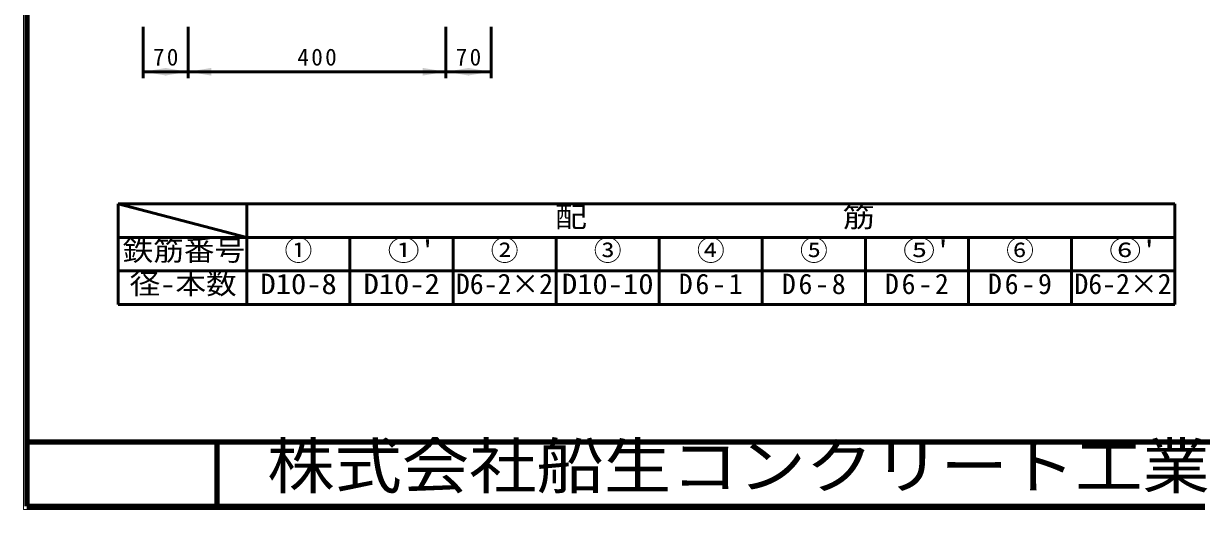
# Model space of a CAD drawing. Units: millimetres, scale not verified. Extents: x 100 to 4105, y 100 to 2870.
# Drawn here: x 100 to 1921, y 100 to 855 of the extents above; entities that cross this region are included whole.
import ezdxf
from ezdxf.enums import TextEntityAlignment as Align

# ---------------------------------------------------------------- set-up
doc = ezdxf.new("R2010")
doc.units = ezdxf.units.MM
doc.header["$LTSCALE"] = 5
doc.layers.add('V-nasSTD', color=7, linetype='Continuous', lineweight=35)
doc.styles.add('ＭＳ ゴシック', font='')
doc.styles.get('ＭＳ ゴシック').set_extended_font_data('MS Gothic')

msp = doc.modelspace()

# ---------------------------------------------------------------- hatches: boundary and pattern name
at = {"layer": 'V-nasSTD'}
for points in [[(321.737, 785.895), (285.737, 779.895), (321.737, 773.895)], [(319.737, 773.895), (355.737, 779.895), (319.737, 785.895)], [(391.737, 785.895), (355.737, 779.895), (391.737, 773.895)], [(719.737, 773.895), (755.737, 779.895), (719.737, 785.895)], [(791.737, 785.895), (755.737, 779.895), (791.737, 773.895)], [(789.737, 773.895), (825.737, 779.895), (789.737, 785.895)]]:
    msp.add_hatch(color=256, dxfattribs=at).paths.add_polyline_path(points)

# ---------------------------------------------------------------- linework, layer by layer
at = {"layer": 'V-nasSTD', "lineweight": 100}
for p, q in [((105, 2865), (105, 105)), ((105, 205), (4100, 205)), ((400, 205), (400, 105)), ((105, 105), (4100, 105))]:
    msp.add_line(p, q, dxfattribs=at)
at = {"layer": 'V-nasSTD', "lineweight": 50}
for p, q in [((285.737, 849.895), (285.737, 769.895)), ((355.737, 849.895), (355.737, 769.895)), ((755.737, 849.895), (755.737, 769.895)), ((825.737, 849.895), (825.737, 769.895)), ((285.737, 779.895), (355.737, 779.895)), ((355.737, 779.895), (755.737, 779.895)), ((755.737, 779.895), (825.737, 779.895)), ((246.803, 574.682), (246.803, 522.682)), ((446.803, 574.682), (246.803, 574.682)), ((246.803, 574.682), (446.803, 522.682)), ((446.803, 522.682), (446.803, 574.682)), ((606.803, 574.682), (446.803, 574.682)), ((606.803, 574.682), (766.803, 574.682)), ((766.803, 574.682), (926.803, 574.682)), ((926.803, 574.682), (1086.803, 574.682)), ((1086.803, 574.682), (1246.803, 574.682)), ((1406.803, 574.682), (1246.803, 574.682)), ((1566.803, 574.682), (1406.803, 574.682)), ((1726.803, 574.682), (1566.803, 574.682)), ((1886.803, 574.682), (1726.803, 574.682)), ((1886.803, 522.682), (1886.803, 574.682)), ((246.803, 522.682), (411.803, 522.682)), ((246.803, 522.682), (246.803, 470.682)), ((446.803, 522.682), (246.803, 522.682)), ((446.803, 522.682), (606.803, 522.682)), ((446.803, 470.682), (446.803, 522.682)), ((606.803, 522.682), (766.803, 522.682)), ((606.803, 470.682), (606.803, 522.682)), ((606.803, 522.682), (606.803, 470.682)), ((766.803, 522.682), (926.803, 522.682)), ((766.803, 470.682), (766.803, 522.682)), ((766.803, 522.682), (766.803, 470.682)), ((926.803, 522.682), (1086.803, 522.682)), ((926.803, 470.682), (926.803, 522.682)), ((926.803, 522.682), (926.803, 470.682)), ((1086.803, 522.682), (1246.803, 522.682)), ((1086.803, 470.682), (1086.803, 522.682)), ((1086.803, 522.682), (1086.803, 470.682)), ((1246.803, 470.682), (1246.803, 522.682)), ((1246.803, 522.682), (1406.803, 522.682)), ((1406.803, 522.682), (1566.803, 522.682)), ((1406.803, 470.682), (1406.803, 522.682)), ((1406.803, 522.682), (1406.803, 470.682)), ((1566.803, 522.682), (1726.803, 522.682)), ((1566.803, 470.682), (1566.803, 522.682)), ((1566.803, 522.682), (1566.803, 470.682)), ((1726.803, 522.682), (1886.803, 522.682)), ((1726.803, 470.682), (1726.803, 522.682)), ((1726.803, 522.682), (1726.803, 470.682)), ((1886.803, 470.682), (1886.803, 522.682)), ((246.803, 470.682), (246.803, 418.682)), ((446.803, 470.682), (246.803, 470.682)), ((446.803, 470.682), (606.803, 470.682)), ((446.803, 418.682), (446.803, 470.682)), ((606.803, 470.682), (766.803, 470.682)), ((606.803, 418.682), (606.803, 470.682)), ((606.803, 470.682), (606.803, 418.682)), ((766.803, 470.682), (926.803, 470.682)), ((766.803, 418.682), (766.803, 470.682)), ((766.803, 470.682), (766.803, 418.682)), ((926.803, 470.682), (1086.803, 470.682)), ((926.803, 418.682), (926.803, 470.682)), ((926.803, 470.682), (926.803, 418.682)), ((1086.803, 470.682), (1246.803, 470.682)), ((1086.803, 418.682), (1086.803, 470.682)), ((1086.803, 470.682), (1086.803, 418.682)), ((1246.803, 418.682), (1246.803, 470.682)), ((1246.803, 470.682), (1406.803, 470.682)), ((1406.803, 470.682), (1566.803, 470.682)), ((1406.803, 418.682), (1406.803, 470.682)), ((1406.803, 470.682), (1406.803, 418.682)), ((1566.803, 470.682), (1726.803, 470.682)), ((1566.803, 418.682), (1566.803, 470.682)), ((1566.803, 470.682), (1566.803, 418.682)), ((1726.803, 470.682), (1886.803, 470.682)), ((1726.803, 418.682), (1726.803, 470.682)), ((1726.803, 470.682), (1726.803, 418.682)), ((1886.803, 418.682), (1886.803, 470.682)), ((246.803, 418.682), (446.803, 418.682)), ((446.803, 418.682), (606.803, 418.682)), ((606.803, 418.682), (766.803, 418.682)), ((766.803, 418.682), (926.803, 418.682)), ((926.803, 418.682), (1086.803, 418.682)), ((1086.803, 418.682), (1246.803, 418.682)), ((1246.803, 418.682), (1406.803, 418.682)), ((1406.803, 418.682), (1566.803, 418.682)), ((1566.803, 418.682), (1726.803, 418.682)), ((1726.803, 418.682), (1886.803, 418.682))]:
    msp.add_line(p, q, dxfattribs=at)
at = {"layer": 'V-nasSTD', "lineweight": 13}
msp.add_lwpolyline([(100, 100), (100, 2870), (4105, 2870), (4105, 100)], close=True, dxfattribs=at)

# ---------------------------------------------------------------- texts
at = {"layer": 'V-nasSTD', "style": 'ＭＳ ゴシック'}
for s, height, width, p in [('配\u3000\u3000\u3000\u3000      \u3000筋', 31.67, 1.15, (924.883, 570.282)), ('鉄筋番号', 31.67, 1.1, (253.923, 518.282)), ("①'", 31.67, 1.15, (665.203, 518.282)), ("⑤'", 31.67, 1.15, (1465.203, 518.282)), ("⑥'", 31.67, 1.15, (1785.203, 518.282)), ('径-本数', 31.67, 1.1, (264.723, 466.282)), ('D10-8', 31.67, 1.1, (467.803, 466.282)), ('D10-2', 31.67, 1.1, (627.803, 466.282)), ('D10-10', 31.67, 1.1, (935.753, 466.282)), ('株式会社船生コンクリート工業', 69.65, 1.1, (478.279, 202.55))]:
    msp.add_text(s, height=height, dxfattribs=dict(at, width=width)).set_placement(p, align=Align.TOP_LEFT)
for s, p in [('①', (505.203, 518.282)), ('②', (825.203, 518.282)), ('③', (985.203, 518.282)), ('④', (1145.203, 518.282)), ('⑤', (1305.203, 518.282)), ('⑥', (1625.203, 518.282)), ('D6-2×2', (771.203, 466.282)), ('D6-2×2', (1731.203, 466.282))]:
    msp.add_text(s, height=31.67, dxfattribs=at).set_placement(p, align=Align.TOP_LEFT)
at = {"layer": 'V-nasSTD', "attachment_point": 1, "style": 'ＭＳ ゴシック'}
for s, insert, char_height in [('\\T1.2;70', (300.937, 815.895), 26.39), ('\\T1.2;400', (525.137, 815.895), 26.39), ('\\T1.2;70', (770.937, 815.895), 26.39), ('\\T1.2;D6-1', (1117.123, 466.282), 31.67), ('\\T1.2;D6-8', (1277.123, 466.282), 31.67), ('\\T1.2;D6-2', (1437.123, 466.282), 31.67), ('\\T1.2;D6-9', (1597.123, 466.282), 31.67)]:
    msp.add_mtext(s, dxfattribs=dict(at, insert=insert, char_height=char_height))

doc.saveas('drawing.dxf')
